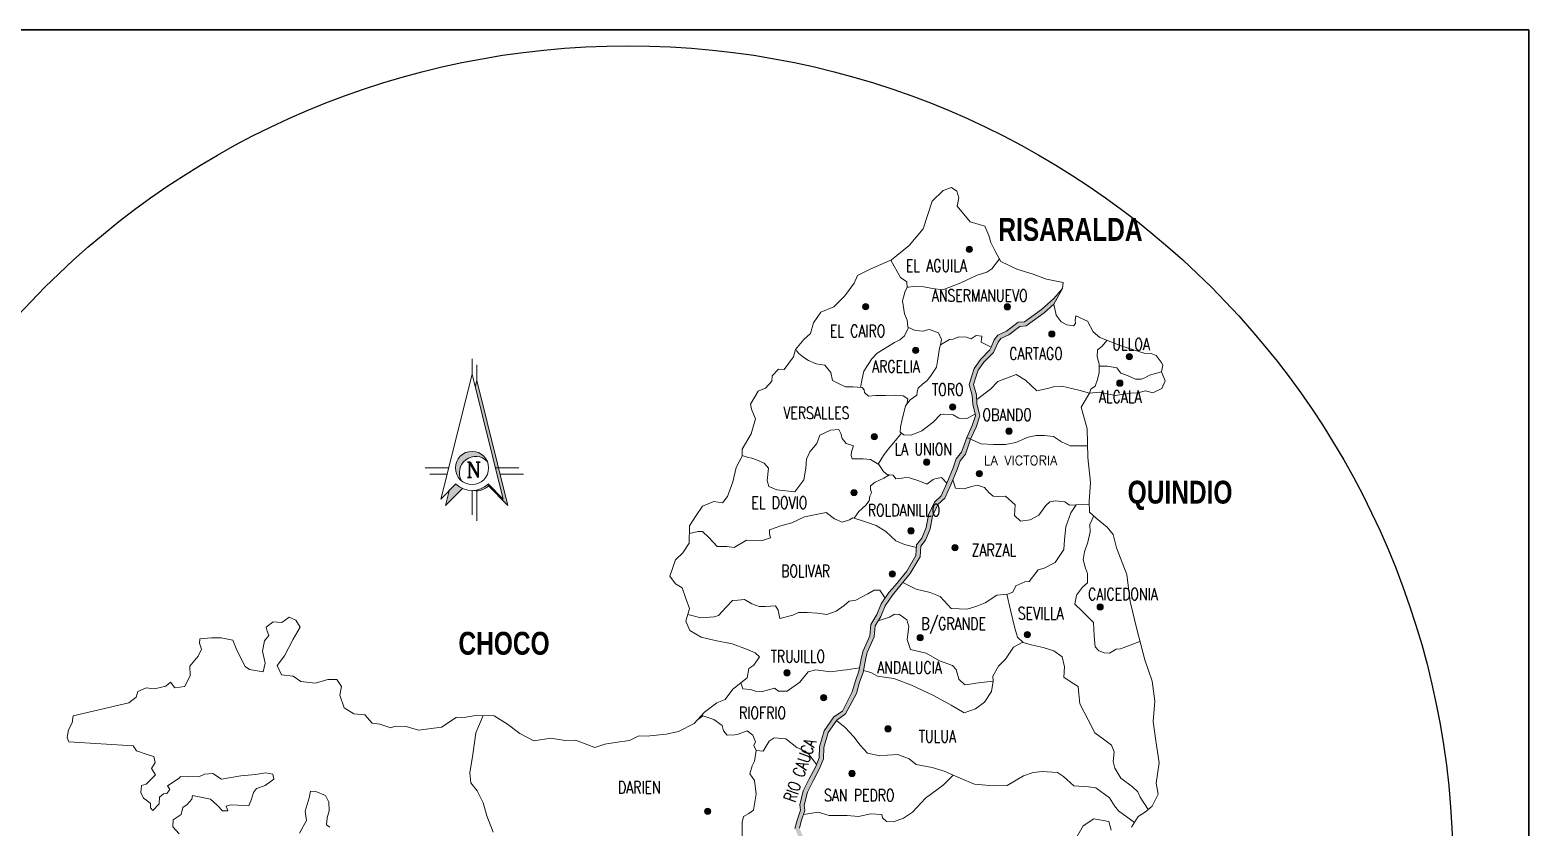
# Model space of a CAD drawing. Header units: metres. Extents: x 4644593 to 4645617, y 1943075 to 1943927.
# Drawn here: x 4645365.4 to 4645616.2, y 1943793.4 to 1943926.8 of the extents above; entities that cross this region are included whole.
import ezdxf
from ezdxf.enums import TextEntityAlignment as Align

# ---------------------------------------------------------------- set-up
doc = ezdxf.new("R2010")
doc.units = ezdxf.units.M
doc.layers.add('VALLE', color=7, linetype='Continuous', lineweight=9)
doc.styles.add('ROMANC', font='romanc__.ttf')
doc.styles.add('ROMAND', font='romand__.ttf')
doc.styles.add('UNO', font='impact.ttf', dxfattribs={"height": 0.04})

msp = doc.modelspace()

# ---------------------------------------------------------------- hatches: boundary and pattern name
at = {"layer": 'VALLE', "lineweight": 0}
h = msp.add_hatch(color=1, dxfattribs=at)
edge = h.paths.add_edge_path()
edge.add_arc((4645522.53, 1943890.04), 0.522, 0, 360)
at = {"layer": 'VALLE', "lineweight": 0, "ltscale": 0.1}
msp.add_hatch(color=256, dxfattribs=at).paths.add_polyline_path([(4645536.68, 1943880.86), (4645535.07, 1943879.42), (4645532.02, 1943877.24), (4645530.99, 1943877.15), (4645529.12, 1943875.75), (4645527.79, 1943875.15), (4645527.34, 1943874.53), (4645526.84, 1943873.4), (4645526.59, 1943872.82), (4645524.97, 1943871.15), (4645523.99, 1943869.82), (4645523.64, 1943868.68), (4645523.24, 1943867.43), (4645523.72, 1943865.71), (4645523.81, 1943864.25), (4645524.18, 1943862.66), (4645524.29, 1943862.19), (4645523.7, 1943860.3), (4645522.76, 1943858.28), (4645521.88, 1943855.77), (4645521, 1943854.66), (4645520.51, 1943853.22), (4645519.44, 1943850.63), (4645518.44, 1943848.4), (4645517.29, 1943847.34), (4645516.39, 1943845.41), (4645516.01, 1943843.28), (4645515.22, 1943841.38), (4645514.42, 1943840.36), (4645514.31, 1943838.62), (4645512.66, 1943835.78), (4645510.66, 1943833.35), (4645509.67, 1943832.19), (4645508.45, 1943830.4), (4645507.73, 1943828.62), (4645506.78, 1943827.04), (4645506.61, 1943825.22), (4645505.46, 1943822.6), (4645505.22, 1943821.65), (4645504.77, 1943819.26), (4645504.17, 1943817.63), (4645503.64, 1943815.72), (4645501.85, 1943812.3), (4645500.38, 1943811.28), (4645498.91, 1943809.18), (4645498.19, 1943806.69), (4645498.15, 1943804.79), (4645497.49, 1943803.17), (4645496.41, 1943801.13), (4645495.45, 1943799.2), (4645494.92, 1943797.04), (4645495, 1943796.12), (4645494.44, 1943794.33), (4645494.12, 1943793.2), (4645495.2, 1943790.66), (4645494.33, 1943787.88), (4645493.85, 1943786.72), (4645492.6, 1943784.12), (4645490.79, 1943781.98), (4645489.73, 1943779.3), (4645488.99, 1943775.8), (4645488.69, 1943772.9), (4645488.06, 1943769.68), (4645488.03, 1943767.93), (4645487.84, 1943765.85), (4645486.73, 1943763.46), (4645485.51, 1943762.27), (4645483.99, 1943760.49), (4645481.51, 1943757.37), (4645479.98, 1943755.13), (4645479.52, 1943753.39), (4645479.49, 1943752.15), (4645480.25, 1943751.18), (4645481.26, 1943749.79), (4645482.02, 1943748.57), (4645482.04, 1943747.1), (4645481.86, 1943745.06), (4645481.69, 1943742.86), (4645481.12, 1943740.7), (4645481.21, 1943739.55), (4645480.84, 1943737.86), (4645480.32, 1943737.09), (4645480.96, 1943736.55), (4645481.8, 1943735.11), (4645482.1, 1943733.56), (4645480.91, 1943731.53), (4645479.39, 1943730.86), (4645478.84, 1943730.63), (4645477.93, 1943730.26), (4645477.54, 1943729.89), (4645477.65, 1943728.82), (4645477.83, 1943728.35), (4645477.82, 1943727.63), (4645477.83, 1943727.08), (4645478.06, 1943726.03), (4645477.95, 1943723.48), (4645477.24, 1943721.66), (4645476.51, 1943721.09), (4645476.36, 1943719.63), (4645475.9, 1943717.58), (4645475.47, 1943715.53), (4645473.19, 1943713.82), (4645471.44, 1943713.22), (4645471.2, 1943713.08), (4645470.03, 1943710.8), (4645469.15, 1943710.79), (4645467.73, 1943709.26), (4645467.75, 1943710.31), (4645468.83, 1943711.5), (4645469.59, 1943711.51), (4645470.66, 1943713.59), (4645471.14, 1943713.88), (4645472.85, 1943714.46), (4645474.82, 1943715.94), (4645475.21, 1943717.74), (4645475.65, 1943719.74), (4645475.83, 1943721.47), (4645476.65, 1943722.1), (4645477.24, 1943723.63), (4645477.34, 1943725.97), (4645477.12, 1943727), (4645477.11, 1943727.62), (4645477.11, 1943728.23), (4645476.95, 1943728.65), (4645476.79, 1943730.17), (4645477.53, 1943730.87), (4645479.11, 1943731.51), (4645480.41, 1943732.09), (4645481.34, 1943733.69), (4645481.12, 1943734.86), (4645480.41, 1943736.08), (4645479.36, 1943736.96), (4645480.17, 1943738.15), (4645480.49, 1943739.6), (4645480.4, 1943740.77), (4645480.98, 1943742.98), (4645481.15, 1943745.12), (4645481.32, 1943747.12), (4645481.3, 1943748.36), (4645480.67, 1943749.39), (4645479.68, 1943750.75), (4645479.02, 1943751.58), (4645478.76, 1943751.9), (4645478.81, 1943753.49), (4645479.32, 1943755.43), (4645480.94, 1943757.8), (4645483.43, 1943760.94), (4645484.99, 1943762.76), (4645486.14, 1943763.88), (4645487.14, 1943766.03), (4645487.31, 1943767.97), (4645487.35, 1943769.76), (4645487.98, 1943773.01), (4645488.28, 1943775.91), (4645489.05, 1943779.5), (4645490.17, 1943782.35), (4645491.99, 1943784.51), (4645493.19, 1943787.02), (4645493.66, 1943788.13), (4645494.44, 1943790.62), (4645493.36, 1943793.15), (4645493.75, 1943794.54), (4645494.28, 1943796.2), (4645494.19, 1943797.09), (4645494.77, 1943799.45), (4645495.77, 1943801.46), (4645496.84, 1943803.48), (4645497.44, 1943804.93), (4645497.47, 1943806.8), (4645498.26, 1943809.5), (4645499.87, 1943811.8), (4645501.3, 1943812.79), (4645502.97, 1943815.98), (4645503.49, 1943817.85), (4645504.08, 1943819.45), (4645504.53, 1943821.8), (4645504.78, 1943822.84), (4645505.91, 1943825.4), (4645506.09, 1943827.27), (4645507.09, 1943828.94), (4645507.82, 1943830.74), (4645509.1, 1943832.62), (4645510.11, 1943833.81), (4645512.07, 1943836.19), (4645513.61, 1943838.83), (4645513.72, 1943840.63), (4645514.59, 1943841.74), (4645515.32, 1943843.48), (4645515.7, 1943845.62), (4645516.7, 1943847.77), (4645517.85, 1943848.83), (4645518.78, 1943850.91), (4645519.84, 1943853.48), (4645520.36, 1943855), (4645521.24, 1943856.12), (4645522.1, 1943858.55), (4645523.03, 1943860.56), (4645523.55, 1943862.22), (4645523.49, 1943862.49), (4645523.1, 1943864.14), (4645523.01, 1943865.59), (4645522.5, 1943867.44), (4645522.95, 1943868.9), (4645523.35, 1943870.14), (4645524.43, 1943871.61), (4645525.98, 1943873.22), (4645526.19, 1943873.69), (4645526.71, 1943874.89), (4645527.32, 1943875.72), (4645528.75, 1943876.37), (4645530.73, 1943877.85), (4645531.76, 1943877.93), (4645534.62, 1943879.98), (4645536.66, 1943881.81), (4645538.14, 1943883.49)])
at = {"layer": 'VALLE', "lineweight": 0}
h = msp.add_hatch(color=1, dxfattribs=at)
edge = h.paths.add_edge_path()
edge.add_arc((4645505.19, 1943880.45), 0.522, 0, 360)
h = msp.add_hatch(color=1, dxfattribs=at)
edge = h.paths.add_edge_path()
edge.add_arc((4645528.89, 1943880.44), 0.522, 0, 360)
h = msp.add_hatch(color=1, dxfattribs=at)
edge = h.paths.add_edge_path()
edge.add_arc((4645536.34, 1943875.88), 0.522, 0, 360)
h = msp.add_hatch(color=1, dxfattribs=at)
edge = h.paths.add_edge_path()
edge.add_arc((4645513.58, 1943873.15), 0.522, 0, 360)
h = msp.add_hatch(color=1, dxfattribs=at)
edge = h.paths.add_edge_path()
edge.add_arc((4645549.29, 1943872.1), 0.522, 0, 360)
at = {"layer": 'VALLE', "lineweight": 0, "ltscale": 0.1}
h = msp.add_hatch(color=256, dxfattribs=at)
h.paths.add_polyline_path([(4645443.27, 1943853.47), (4645443.8, 1943853.47), (4645440.14, 1943868.1), (4645439.88, 1943867.05)])
h.paths.add_polyline_path([(4645443.8, 1943853.47), (4645443.27, 1943853.47), (4645444.58, 1943848.25), (4645442.23, 1943850.6, -0.016624), (4645442.1, 1943850.46), (4645445.36, 1943847.21)])
h.paths.add_polyline_path([(4645442.23, 1943850.6), (4645442.04, 1943850.79, -0.176601), (4645439.68, 1943849.69, 0.25982)])
h.paths.add_polyline_path([(4645437.74, 1943850.03, -0.086985), (4645436.67, 1943850.79), (4645435.53, 1943849.64), (4645434.92, 1943847.21)])
h.paths.add_polyline_path([(4645441.91, 1943854.57, 0.814972), (4645436.58, 1943853.47, 0.223783), (4645437.59, 1943851.33, -0.876777)])
at = {"layer": 'VALLE', "lineweight": 0}
h = msp.add_hatch(color=1, dxfattribs=at)
edge = h.paths.add_edge_path()
edge.add_arc((4645547.71, 1943867.66), 0.522, 0, 360)
h = msp.add_hatch(color=1, dxfattribs=at)
edge = h.paths.add_edge_path()
edge.add_arc((4645519.74, 1943863.67), 0.522, 0, 360)
h = msp.add_hatch(color=1, dxfattribs=at)
edge = h.paths.add_edge_path()
edge.add_arc((4645529.18, 1943859.63), 0.522, 0, 360)
h = msp.add_hatch(color=1, dxfattribs=at)
edge = h.paths.add_edge_path()
edge.add_arc((4645506.66, 1943858.7), 0.522, 0, 360)
h = msp.add_hatch(color=1, dxfattribs=at)
edge = h.paths.add_edge_path()
edge.add_arc((4645515.41, 1943854.44), 0.522, 0, 360)
h = msp.add_hatch(color=1, dxfattribs=at)
edge = h.paths.add_edge_path()
edge.add_arc((4645524.2, 1943852.52), 0.522, 0, 360)
h = msp.add_hatch(color=1, dxfattribs=at)
edge = h.paths.add_edge_path()
edge.add_arc((4645503.23, 1943849.34), 0.522, 0, 360)
h = msp.add_hatch(color=1, dxfattribs=at)
edge = h.paths.add_edge_path()
edge.add_arc((4645512.78, 1943842.95), 0.522, 0, 360)
h = msp.add_hatch(color=1, dxfattribs=at)
edge = h.paths.add_edge_path()
edge.add_arc((4645520.13, 1943840.12), 0.522, 0, 360)
h = msp.add_hatch(color=1, dxfattribs=at)
edge = h.paths.add_edge_path()
edge.add_arc((4645509.66, 1943835.74), 0.522, 0, 360)
h = msp.add_hatch(color=1, dxfattribs=at)
edge = h.paths.add_edge_path()
edge.add_arc((4645544.42, 1943830.19), 0.522, 0, 360)
h = msp.add_hatch(color=1, dxfattribs=at)
edge = h.paths.add_edge_path()
edge.add_arc((4645514.32, 1943825.06), 0.522, 0, 360)
h = msp.add_hatch(color=1, dxfattribs=at)
edge = h.paths.add_edge_path()
edge.add_arc((4645532.23, 1943825.57), 0.522, 0, 360)
h = msp.add_hatch(color=1, dxfattribs=at)
edge = h.paths.add_edge_path()
edge.add_arc((4645492.03, 1943819.18), 0.522, 0, 360)
h = msp.add_hatch(color=1, dxfattribs=at)
edge = h.paths.add_edge_path()
edge.add_arc((4645498.16, 1943815.01), 0.522, 0, 360)
h = msp.add_hatch(color=1, dxfattribs=at)
edge = h.paths.add_edge_path()
edge.add_arc((4645508.93, 1943809.81), 0.522, 0, 360)
h = msp.add_hatch(color=1, dxfattribs=at)
edge = h.paths.add_edge_path()
edge.add_arc((4645502.92, 1943802.34), 0.522, 0, 360)
h = msp.add_hatch(color=1, dxfattribs=at)
edge = h.paths.add_edge_path()
edge.add_arc((4645478.78, 1943796.01), 0.522, 0, 360)

# ---------------------------------------------------------------- linework, layer by layer
for points in [[(4645314.79, 1943926.77), (4645616.15, 1943926.77), (4645616.15, 1943645.52), (4645314.79, 1943645.52)], [(4645616.15, 1943926.77), (4645314.79, 1943926.77), (4645314.79, 1943075.29), (4645616.15, 1943075.29)]]:
    msp.add_lwpolyline(points, close=True)
msp.add_circle((4645465.47, 1943786.15), 137.97)
at = {"layer": 'VALLE', "lineweight": 0, "ltscale": 0.1}
for p, q in [((4645509.4, 1943888.25), (4645511.03, 1943885.37)), ((4645526.3, 1943886.8), (4645527.56, 1943888.46)), ((4645511.03, 1943885.37), (4645512.08, 1943884.63)), ((4645512.08, 1943884.63), (4645512.16, 1943883.67)), ((4645518.1, 1943883.29), (4645521.11, 1943884.44)), ((4645521.11, 1943884.44), (4645523.84, 1943885.73)), ((4645523.84, 1943885.73), (4645525.49, 1943886.24)), ((4645525.49, 1943886.24), (4645526.3, 1943886.8)), ((4645511.83, 1943883.04), (4645511.37, 1943881.45)), ((4645512.16, 1943883.67), (4645511.83, 1943883.04)), ((4645512.16, 1943883.72), (4645512.37, 1943883.74)), ((4645512.37, 1943883.74), (4645513.19, 1943883.82)), ((4645513.19, 1943883.82), (4645514.92, 1943883.78)), ((4645514.92, 1943883.78), (4645516.37, 1943883.53)), ((4645516.37, 1943883.53), (4645518.1, 1943883.29)), ((4645536.68, 1943880.86), (4645538.14, 1943883.49)), ((4645511.37, 1943881.45), (4645511.69, 1943879.25)), ((4645511.68, 1943875.6), (4645512.39, 1943877)), ((4645511.69, 1943879.25), (4645512.12, 1943878.22)), ((4645512.12, 1943878.22), (4645512.27, 1943877.05)), ((4645512.27, 1943877.05), (4645513.46, 1943876.45)), ((4645508.88, 1943873.76), (4645510.04, 1943874.47)), ((4645510.04, 1943874.47), (4645510.93, 1943874.9)), ((4645510.93, 1943874.9), (4645511.68, 1943875.6)), ((4645513.46, 1943876.45), (4645514.91, 1943876.34)), ((4645514.91, 1943876.34), (4645515.31, 1943876.55)), ((4645515.31, 1943876.55), (4645515.86, 1943876.63)), ((4645515.86, 1943876.63), (4645517.39, 1943876.11)), ((4645517.39, 1943876.11), (4645517.89, 1943874.94)), ((4645517.7, 1943874.09), (4645519.2, 1943874.97)), ((4645517.89, 1943874.94), (4645517.7, 1943874.09)), ((4645519.2, 1943874.97), (4645519.82, 1943875.05)), ((4645519.82, 1943875.05), (4645520.78, 1943875.41)), ((4645520.78, 1943875.41), (4645522.09, 1943875.36)), ((4645522.09, 1943875.36), (4645522.85, 1943875.1)), ((4645522.85, 1943875.1), (4645523.67, 1943875.66)), ((4645523.67, 1943875.66), (4645524.63, 1943875.54)), ((4645524.63, 1943875.54), (4645524.51, 1943874.5)), ((4645524.51, 1943874.5), (4645526.19, 1943873.69)), ((4645544.72, 1943873.81), (4645545.6, 1943874.83)), ((4645493.67, 1943873.02), (4645493.5, 1943873.35)), ((4645494.02, 1943872.61), (4645493.67, 1943873.02)), ((4645494.86, 1943871.94), (4645494.02, 1943872.61)), ((4645495.62, 1943871.47), (4645494.86, 1943871.94)), ((4645506.23, 1943871.72), (4645507.11, 1943872.69)), ((4645507.11, 1943872.69), (4645508.88, 1943873.76)), ((4645517.57, 1943873.49), (4645517.26, 1943871.69)), ((4645517.7, 1943874.09), (4645517.57, 1943873.49)), ((4645543.92, 1943872.08), (4645543.97, 1943873.25)), ((4645544.28, 1943870.91), (4645543.92, 1943872.08)), ((4645543.97, 1943873.25), (4645544.72, 1943873.81)), ((4645439.36, 1943871.76), (4645439.36, 1943869.14)), ((4645440.14, 1943870.71), (4645440.14, 1943868.1)), ((4645496.94, 1943870.87), (4645495.62, 1943871.47)), ((4645498.39, 1943870.69), (4645496.94, 1943870.87)), ((4645499.38, 1943869.46), (4645498.39, 1943870.69)), ((4645499.68, 1943868.09), (4645499.38, 1943869.46)), ((4645504.63, 1943868.38), (4645504.89, 1943869.69)), ((4645504.89, 1943869.69), (4645505.63, 1943870.81)), ((4645505.63, 1943870.81), (4645506.23, 1943871.72)), ((4645517.07, 1943870.31), (4645516.07, 1943868.85)), ((4645517.26, 1943871.69), (4645517.07, 1943870.31)), ((4645543.98, 1943868.29), (4645544.24, 1943869.46)), ((4645544.24, 1943869.46), (4645544.28, 1943870.91)), ((4645544.27, 1943870.49), (4645545.67, 1943870.52)), ((4645545.67, 1943870.52), (4645547.19, 1943870.2)), ((4645547.19, 1943870.2), (4645547.89, 1943869.32)), ((4645552.65, 1943868.99), (4645554.71, 1943869.57)), ((4645439.36, 1943869.14), (4645434.13, 1943848.25)), ((4645439.36, 1943869.14), (4645444.58, 1943848.25)), ((4645440.14, 1943868.1), (4645439.88, 1943867.05)), ((4645440.14, 1943868.1), (4645445.36, 1943847.21)), ((4645500.86, 1943867.49), (4645499.68, 1943868.09)), ((4645501.83, 1943867.02), (4645500.86, 1943867.49)), ((4645503.07, 1943867.05), (4645501.83, 1943867.02)), ((4645504.59, 1943866.93), (4645503.07, 1943867.05)), ((4645504.32, 1943866.95), (4645504.63, 1943868.38)), ((4645504.94, 1943866.53), (4645504.59, 1943866.93)), ((4645514.71, 1943867.52), (4645513.96, 1943866.82)), ((4645515.46, 1943868.08), (4645514.71, 1943867.52)), ((4645516.07, 1943868.85), (4645515.46, 1943868.08)), ((4645527.31, 1943867.94), (4645526.09, 1943866.68)), ((4645530.39, 1943869.09), (4645527.31, 1943867.94)), ((4645531.93, 1943868.15), (4645530.39, 1943869.09)), ((4645533.82, 1943866.39), (4645531.93, 1943868.15)), ((4645536.63, 1943867.06), (4645535.6, 1943866.77)), ((4645538.01, 1943867.15), (4645536.63, 1943867.06)), ((4645540.84, 1943866.51), (4645538.01, 1943867.15)), ((4645542.84, 1943866.68), (4645543.59, 1943867.18)), ((4645543.59, 1943867.18), (4645543.98, 1943868.29)), ((4645547.89, 1943869.32), (4645549, 1943868.92)), ((4645549, 1943868.92), (4645550.32, 1943868.33)), ((4645550.32, 1943868.33), (4645551.29, 1943868.34)), ((4645551.29, 1943868.34), (4645551.9, 1943868.56)), ((4645551.9, 1943868.56), (4645552.65, 1943868.99)), ((4645505.02, 1943866.11), (4645504.94, 1943866.53)), ((4645505.65, 1943865.5), (4645505.02, 1943866.11)), ((4645506.82, 1943865.59), (4645505.65, 1943865.5)), ((4645508.54, 1943865.62), (4645506.82, 1943865.59)), ((4645510.19, 1943865.65), (4645508.54, 1943865.62)), ((4645511.5, 1943865.53), (4645510.19, 1943865.65)), ((4645512.27, 1943865.06), (4645511.5, 1943865.53)), ((4645512.62, 1943864.86), (4645511.88, 1943863.89)), ((4645512.08, 1943864.16), (4645512.27, 1943865.06)), ((4645513.78, 1943865.64), (4645512.62, 1943864.86)), ((4645513.84, 1943866.19), (4645513.78, 1943865.64)), ((4645513.96, 1943866.82), (4645513.84, 1943866.19)), ((4645526.09, 1943866.68), (4645523.77, 1943864.9)), ((4645535.6, 1943866.77), (4645533.82, 1943866.39)), ((4645542.64, 1943865.99), (4645540.84, 1943866.51)), ((4645542.64, 1943865.99), (4645542.84, 1943866.68)), ((4645511.88, 1943863.89), (4645511.3, 1943861.6)), ((4645516.47, 1943861.14), (4645517.69, 1943862.4)), ((4645517.69, 1943862.4), (4645518.24, 1943862.48)), ((4645518.24, 1943862.48), (4645519.83, 1943862.37)), ((4645519.83, 1943862.37), (4645520.8, 1943861.83)), ((4645520.8, 1943861.83), (4645522.11, 1943861.72)), ((4645522.11, 1943861.72), (4645523.49, 1943862.49)), ((4645499.34, 1943859.82), (4645497.56, 1943858.96)), ((4645500.71, 1943859.91), (4645499.34, 1943859.82)), ((4645501.07, 1943859.23), (4645500.71, 1943859.91)), ((4645511.04, 1943860.36), (4645510.99, 1943859.46)), ((4645510.99, 1943859.46), (4645511.61, 1943858.99)), ((4645511.3, 1943861.6), (4645511.04, 1943860.36)), ((4645512.79, 1943858.94), (4645514.57, 1943859.66)), ((4645514.57, 1943859.66), (4645516.47, 1943861.14)), ((4645497.03, 1943857.57), (4645495.88, 1943856.17)), ((4645497.56, 1943858.96), (4645497.03, 1943857.57)), ((4645501.29, 1943858.4), (4645501.07, 1943859.23)), ((4645501.92, 1943857.59), (4645501.29, 1943858.4)), ((4645503.17, 1943857.19), (4645501.92, 1943857.59)), ((4645502.84, 1943856.15), (4645503.17, 1943857.19)), ((4645509.91, 1943857.72), (4645508.97, 1943856.6)), ((4645511.22, 1943859.28), (4645509.91, 1943857.72)), ((4645511.61, 1943858.99), (4645512.79, 1943858.94)), ((4645524.53, 1943857.49), (4645522.1, 1943858.55)), ((4645526.59, 1943857.38), (4645524.53, 1943857.49)), ((4645528.59, 1943857.42), (4645526.59, 1943857.38)), ((4645530.31, 1943857.72), (4645528.59, 1943857.42)), ((4645532.36, 1943858.65), (4645530.31, 1943857.72)), ((4645533.74, 1943858.88), (4645532.36, 1943858.65)), ((4645535.04, 1943858.9), (4645533.74, 1943858.88)), ((4645536.63, 1943858.72), (4645535.04, 1943858.9)), ((4645537.96, 1943857.85), (4645536.63, 1943858.72)), ((4645539.41, 1943857.19), (4645537.96, 1943857.85)), ((4645542.31, 1943857.17), (4645539.41, 1943857.19)), ((4645485.56, 1943855.24), (4645484.53, 1943855.56)), ((4645486.18, 1943855.11), (4645485.56, 1943855.24)), ((4645486.95, 1943854.85), (4645486.18, 1943855.11)), ((4645488.2, 1943854.25), (4645486.95, 1943854.85)), ((4645495.28, 1943854.92), (4645495.17, 1943853.41)), ((4645495.88, 1943856.17), (4645495.28, 1943854.92)), ((4645502.78, 1943855.53), (4645502.84, 1943856.15)), ((4645502.93, 1943854.98), (4645502.78, 1943855.53)), ((4645504.79, 1943855.02), (4645502.93, 1943854.98)), ((4645506.03, 1943854.9), (4645504.79, 1943855.02)), ((4645507.43, 1943854.03), (4645506.03, 1943854.9)), ((4645508.16, 1943855.55), (4645507.28, 1943854.12)), ((4645508.97, 1943856.6), (4645508.16, 1943855.55)), ((4645435.44, 1943853.47), (4645431.52, 1943853.47)), ((4645435.18, 1943852.43), (4645432.3, 1943852.43)), ((4645447.19, 1943853.47), (4645443.27, 1943853.47)), ((4645447.97, 1943852.43), (4645444.06, 1943852.43)), ((4645488.97, 1943853.44), (4645488.2, 1943854.25)), ((4645488.73, 1943851.37), (4645488.97, 1943853.44)), ((4645495.17, 1943853.41), (4645494.86, 1943851.47)), ((4645508.2, 1943852.87), (4645507.43, 1943854.03)), ((4645508.83, 1943852.33), (4645508.2, 1943852.87)), ((4645509.16, 1943852.31), (4645508.83, 1943852.33)), ((4645436.67, 1943850.79), (4645434.13, 1943848.25)), ((4645437.74, 1943850.03), (4645434.92, 1943847.21)), ((4645435.53, 1943849.64), (4645434.92, 1943847.21)), ((4645439.36, 1943849.67), (4645439.36, 1943845.64)), ((4645440.14, 1943849.65), (4645440.14, 1943844.6)), ((4645444.58, 1943848.25), (4645442.04, 1943850.79)), ((4645442.1, 1943850.46), (4645445.36, 1943847.21)), ((4645489.02, 1943850.34), (4645488.73, 1943851.37)), ((4645490.34, 1943849.81), (4645489.02, 1943850.34)), ((4645492.34, 1943849.57), (4645490.34, 1943849.81)), ((4645493.38, 1943849.45), (4645492.34, 1943849.57)), ((4645494.86, 1943851.47), (4645493.38, 1943849.45)), ((4645519.79, 1943851.49), (4645520.24, 1943850.11)), ((4645520.24, 1943850.11), (4645521.69, 1943850)), ((4645521.69, 1943850), (4645522.92, 1943850.36)), ((4645522.92, 1943850.36), (4645523.88, 1943850.58)), ((4645523.88, 1943850.58), (4645525.06, 1943850.19)), ((4645525.06, 1943850.19), (4645525.84, 1943849.31)), ((4645525.84, 1943849.31), (4645526.53, 1943848.77)), ((4645526.53, 1943848.77), (4645527.29, 1943848.71)), ((4645527.29, 1943848.71), (4645528.6, 1943848.73)), ((4645528.6, 1943848.73), (4645530.21, 1943847.31)), ((4645530.21, 1943847.31), (4645530.1, 1943845.52)), ((4645534.17, 1943845.59), (4645535.31, 1943847.19)), ((4645535.31, 1943847.19), (4645535.99, 1943847.82)), ((4645535.99, 1943847.82), (4645536.95, 1943847.98)), ((4645536.95, 1943847.98), (4645538.54, 1943847.8)), ((4645538.54, 1943847.8), (4645539.31, 1943847.26)), ((4645539.31, 1943847.26), (4645542.61, 1943847.39)), ((4645540.41, 1943847.3), (4645539.54, 1943845.96)), ((4645492.85, 1943844.27), (4645490.99, 1943843.76)), ((4645494.96, 1943845.27), (4645492.85, 1943844.27)), ((4645498.6, 1943846.02), (4645494.96, 1943845.27)), ((4645500, 1943844.94), (4645498.6, 1943846.02)), ((4645501.25, 1943844.41), (4645500, 1943844.94)), ((4645502.48, 1943844.78), (4645501.25, 1943844.41)), ((4645503.03, 1943845.13), (4645502.48, 1943844.78)), ((4645503.27, 1943845.05), (4645503.03, 1943845.13)), ((4645530.1, 1943845.52), (4645531.08, 1943844.57)), ((4645531.08, 1943844.57), (4645532.73, 1943844.81)), ((4645532.73, 1943844.81), (4645534.17, 1943845.59)), ((4645539.54, 1943845.96), (4645538.68, 1943843.6)), ((4645543.34, 1943845.44), (4645542.67, 1943844.01)), ((4645477.16, 1943842.83), (4645475.73, 1943842.51)), ((4645477.92, 1943842.85), (4645477.16, 1943842.83)), ((4645478.97, 1943841.83), (4645477.92, 1943842.85)), ((4645480.37, 1943840.34), (4645478.97, 1943841.83)), ((4645489.3, 1943841.8), (4645487.8, 1943841.29)), ((4645489.14, 1943843.11), (4645489.09, 1943842.49)), ((4645489.09, 1943842.49), (4645489.3, 1943841.8)), ((4645490.99, 1943843.76), (4645489.14, 1943843.11)), ((4645538.68, 1943843.6), (4645538.44, 1943841.46)), ((4645542.76, 1943842.77), (4645542.37, 1943841.04)), ((4645542.67, 1943844.01), (4645542.76, 1943842.77)), ((4645481.96, 1943840.3), (4645480.37, 1943840.34)), ((4645483.2, 1943840.18), (4645481.96, 1943840.3)), ((4645485.25, 1943841.39), (4645483.2, 1943840.18)), ((4645486.69, 1943841.34), (4645485.25, 1943841.39)), ((4645487.8, 1943841.29), (4645486.69, 1943841.34)), ((4645538.33, 1943839.8), (4645536.92, 1943837.64)), ((4645538.44, 1943841.46), (4645538.33, 1943839.8)), ((4645541.78, 1943839.45), (4645541.6, 1943838.07)), ((4645542.37, 1943841.04), (4645541.78, 1943839.45)), ((4645536.92, 1943837.64), (4645535.07, 1943836.72)), ((4645541.6, 1943838.07), (4645541.97, 1943836.69)), ((4645513.64, 1943833.18), (4645511.43, 1943834.29)), ((4645531.81, 1943834.39), (4645530.3, 1943833.74)), ((4645532.56, 1943834.47), (4645531.81, 1943834.39)), ((4645534.05, 1943836.42), (4645532.56, 1943834.47)), ((4645535.07, 1943836.72), (4645534.05, 1943836.42)), ((4645541.97, 1943836.69), (4645542.33, 1943835.8)), ((4645542.33, 1943835.8), (4645542.28, 1943834.22)), ((4645503.54, 1943831.36), (4645505.59, 1943832.43)), ((4645505.59, 1943832.43), (4645506.61, 1943833)), ((4645506.61, 1943833), (4645507.57, 1943833.01)), ((4645507.57, 1943833.01), (4645508.46, 1943831.69)), ((4645515.99, 1943832.6), (4645513.64, 1943833.18)), ((4645517.65, 1943831.94), (4645515.99, 1943832.6)), ((4645519.48, 1943829.97), (4645517.65, 1943831.94)), ((4645527.16, 1943832.17), (4645525.18, 1943830.9)), ((4645528.95, 1943832.34), (4645527.16, 1943832.17)), ((4645528.79, 1943832.33), (4645529.41, 1943829.66)), ((4645529.84, 1943832.7), (4645528.95, 1943832.34)), ((4645530.3, 1943833.74), (4645529.84, 1943832.7)), ((4645540.46, 1943832.19), (4645540.21, 1943830.67)), ((4645541.47, 1943833.52), (4645540.46, 1943832.19)), ((4645542.28, 1943834.22), (4645541.47, 1943833.52)), ((4645480.57, 1943828.77), (4645481.85, 1943830.17)), ((4645481.85, 1943830.17), (4645482.94, 1943831.29)), ((4645482.94, 1943831.29), (4645483.83, 1943831.37)), ((4645483.83, 1943831.37), (4645484.93, 1943831.46)), ((4645484.93, 1943831.46), (4645486.18, 1943830.72)), ((4645486.18, 1943830.72), (4645487.36, 1943830.26)), ((4645487.36, 1943830.26), (4645488.46, 1943830.28)), ((4645488.46, 1943830.28), (4645490.12, 1943830.37)), ((4645490.12, 1943830.37), (4645490.54, 1943829.69)), ((4645490.54, 1943829.69), (4645490.84, 1943828.25)), ((4645493.04, 1943828.84), (4645493.99, 1943829.27)), ((4645493.99, 1943829.27), (4645494.41, 1943829.28)), ((4645494.41, 1943829.28), (4645495.44, 1943829.29)), ((4645495.44, 1943829.29), (4645497.17, 1943829.18)), ((4645498.69, 1943828.93), (4645500.26, 1943829.51)), ((4645500.26, 1943829.51), (4645501.62, 1943830.43)), ((4645501.62, 1943830.43), (4645502.44, 1943831.2)), ((4645502.44, 1943831.2), (4645503.54, 1943831.36)), ((4645522.17, 1943829.81), (4645519.48, 1943829.97)), ((4645523.81, 1943830.32), (4645522.17, 1943829.81)), ((4645525.18, 1943830.9), (4645523.81, 1943830.32)), ((4645529.41, 1943829.66), (4645530.15, 1943826.64)), ((4645540.21, 1943830.67), (4645541.4, 1943829.52)), ((4645541.4, 1943829.52), (4645543.29, 1943827.62)), ((4645475.45, 1943828.96), (4645477.61, 1943828.37)), ((4645477.61, 1943828.37), (4645479.88, 1943828.55)), ((4645479.88, 1943828.55), (4645480.57, 1943828.77)), ((4645490.84, 1943828.25), (4645493.04, 1943828.84)), ((4645497.17, 1943829.18), (4645498.69, 1943828.93)), ((4645507.29, 1943827.88), (4645509.17, 1943828.49)), ((4645509.17, 1943828.49), (4645510.05, 1943828.99)), ((4645510.05, 1943828.99), (4645510.88, 1943828.93)), ((4645510.88, 1943828.93), (4645512.07, 1943828.06)), ((4645512.07, 1943828.06), (4645512.43, 1943826.96)), ((4645512.43, 1943826.96), (4645512.12, 1943824.75)), ((4645543.29, 1943827.62), (4645543.4, 1943825.35)), ((4645512.12, 1943824.75), (4645512.7, 1943823.11)), ((4645531.51, 1943824.31), (4645529.92, 1943823.47)), ((4645530.15, 1943826.64), (4645530.58, 1943825.13)), ((4645530.58, 1943825.13), (4645531.56, 1943824.25)), ((4645531.56, 1943824.25), (4645532.88, 1943823.86)), ((4645543.4, 1943825.35), (4645543.57, 1943823.56)), ((4645547.84, 1943823.22), (4645551.08, 1943824.42)), ((4645512.7, 1943823.11), (4645515.33, 1943822.46)), ((4645515.33, 1943822.46), (4645517.56, 1943821.19)), ((4645529.92, 1943823.47), (4645528.58, 1943821.45)), ((4645532.88, 1943823.86), (4645534.89, 1943823.41)), ((4645534.89, 1943823.41), (4645536.69, 1943822.89)), ((4645536.69, 1943822.89), (4645538.08, 1943821.88)), ((4645538.08, 1943821.88), (4645538.46, 1943820.17)), ((4645543.57, 1943823.56), (4645544.2, 1943822.88)), ((4645544.2, 1943822.88), (4645545.1, 1943822.55)), ((4645545.1, 1943822.55), (4645546, 1943822.5)), ((4645546, 1943822.5), (4645547.09, 1943823.14)), ((4645547.09, 1943823.14), (4645547.84, 1943823.22)), ((4645494.19, 1943817.63), (4645495.61, 1943819.37)), ((4645495.61, 1943819.37), (4645496.84, 1943819.67)), ((4645496.84, 1943819.67), (4645499.33, 1943819.37)), ((4645499.33, 1943819.37), (4645501.39, 1943819.61)), ((4645501.39, 1943819.61), (4645502.01, 1943819.69)), ((4645502.01, 1943819.69), (4645504.19, 1943820.04)), ((4645506.09, 1943819.21), (4645504.84, 1943819.58)), ((4645507.2, 1943818.6), (4645506.09, 1943819.21)), ((4645517.56, 1943821.19), (4645519.71, 1943820.4)), ((4645519.71, 1943820.4), (4645520.34, 1943819.72)), ((4645520.34, 1943819.72), (4645520.78, 1943818.14)), ((4645527.43, 1943820.32), (4645526.49, 1943818.65)), ((4645528.58, 1943821.45), (4645527.43, 1943820.32)), ((4645538.46, 1943820.17), (4645538.35, 1943818.44)), ((4645484.3, 1943817.53), (4645484.63, 1943816.5)), ((4645492.08, 1943816.14), (4645494.19, 1943817.63)), ((4645509.89, 1943818.24), (4645507.2, 1943818.6)), ((4645512.87, 1943817.12), (4645509.89, 1943818.24)), ((4645516.55, 1943815.39), (4645512.87, 1943817.12)), ((4645520.78, 1943818.14), (4645521.76, 1943817.2)), ((4645521.76, 1943817.2), (4645523.07, 1943817.36)), ((4645523.07, 1943817.36), (4645523.62, 1943817.43)), ((4645523.62, 1943817.43), (4645526.51, 1943817.76)), ((4645526.51, 1943817.76), (4645526.26, 1943816.03)), ((4645526.49, 1943818.65), (4645526.51, 1943817.76)), ((4645538.35, 1943818.44), (4645539.6, 1943817.64)), ((4645539.6, 1943817.64), (4645540.72, 1943816.9)), ((4645540.72, 1943816.9), (4645540.87, 1943815.66)), ((4645484.63, 1943816.5), (4645485.94, 1943816.39)), ((4645485.94, 1943816.39), (4645486.77, 1943816.12)), ((4645486.77, 1943816.12), (4645487.74, 1943816)), ((4645487.74, 1943816), (4645489.94, 1943816.59)), ((4645489.94, 1943816.59), (4645490.63, 1943816.12)), ((4645490.63, 1943816.12), (4645492.08, 1943816.14)), ((4645519.48, 1943813.78), (4645516.55, 1943815.39)), ((4645525.05, 1943814.29), (4645523.55, 1943813.16)), ((4645526.26, 1943816.03), (4645525.05, 1943814.29)), ((4645540.87, 1943815.66), (4645541.04, 1943814.01)), ((4645441.22, 1943812.02), (4645439.97, 1943809.13)), ((4645477.07, 1943811.32), (4645477.96, 1943811.98)), ((4645477.96, 1943811.98), (4645479.83, 1943811.39)), ((4645521.7, 1943812.51), (4645519.48, 1943813.78)), ((4645523.55, 1943813.16), (4645521.7, 1943812.51)), ((4645541.04, 1943814.01), (4645542.39, 1943811.34)), ((4645479.83, 1943811.39), (4645481.22, 1943810.38)), ((4645481.22, 1943810.38), (4645481.44, 1943809.49)), ((4645481.44, 1943809.49), (4645482.01, 1943808.74)), ((4645483.86, 1943808.91), (4645485.37, 1943809.48)), ((4645485.37, 1943809.48), (4645486.35, 1943808.74)), ((4645500.34, 1943811.22), (4645501.76, 1943810.04)), ((4645501.76, 1943810.04), (4645503.23, 1943808.48)), ((4645542.39, 1943811.34), (4645543.53, 1943809.16)), ((4645543.53, 1943809.16), (4645545, 1943808.08)), ((4645439.97, 1943809.13), (4645439.48, 1943805.54)), ((4645482.01, 1943808.74), (4645483.31, 1943808.83)), ((4645483.31, 1943808.83), (4645483.86, 1943808.91)), ((4645486.35, 1943808.74), (4645486.78, 1943807.65)), ((4645486.78, 1943807.65), (4645486.51, 1943807.02)), ((4645486.51, 1943807.02), (4645486.87, 1943806.2)), ((4645488.05, 1943806.08), (4645489.05, 1943807.76)), ((4645489.05, 1943807.76), (4645489.87, 1943808.32)), ((4645489.87, 1943808.32), (4645491.87, 1943808.15)), ((4645491.87, 1943808.15), (4645493.69, 1943806.66)), ((4645493.69, 1943806.66), (4645495.08, 1943806.07)), ((4645503.23, 1943808.48), (4645504.29, 1943807.05)), ((4645504.29, 1943807.05), (4645505.49, 1943805.76)), ((4645545, 1943808.08), (4645546.32, 1943807.07)), ((4645546.32, 1943807.07), (4645546.76, 1943805.97)), ((4645439.48, 1943805.54), (4645438.98, 1943802.43)), ((4645486.23, 1943803.64), (4645486.63, 1943804.41)), ((4645486.63, 1943804.41), (4645486.87, 1943806.2)), ((4645486.87, 1943806.2), (4645488.05, 1943806.08)), ((4645495.08, 1943806.07), (4645495.7, 1943805.59)), ((4645495.7, 1943805.59), (4645496.99, 1943803.85)), ((4645505.49, 1943805.76), (4645507.56, 1943805.31)), ((4645507.56, 1943805.31), (4645508.87, 1943805.4)), ((4645508.87, 1943805.4), (4645510.59, 1943805.5)), ((4645510.59, 1943805.5), (4645512.46, 1943804.77)), ((4645512.46, 1943804.77), (4645513.65, 1943803.83)), ((4645546.76, 1943805.97), (4645546.58, 1943804.32)), ((4645546.58, 1943804.32), (4645546.87, 1943803.22)), ((4645438.98, 1943802.43), (4645439.14, 1943800.78)), ((4645485.84, 1943802.26), (4645486.23, 1943803.64)), ((4645486.61, 1943801.17), (4645485.84, 1943802.26)), ((4645513.65, 1943803.83), (4645516.34, 1943803.32)), ((4645516.34, 1943803.32), (4645518.35, 1943802.74)), ((4645519.86, 1943802.05), (4645518.19, 1943800.39)), ((4645518.35, 1943802.74), (4645520.99, 1943801.54)), ((4645528.87, 1943800.3), (4645531.6, 1943801.93)), ((4645531.6, 1943801.93), (4645533.24, 1943802.51)), ((4645533.24, 1943802.51), (4645534.75, 1943802.67)), ((4645534.75, 1943802.67), (4645537.31, 1943802.51)), ((4645537.31, 1943802.51), (4645538.28, 1943801.83)), ((4645538.28, 1943801.83), (4645540.03, 1943800.28)), ((4645546.87, 1943803.22), (4645547.86, 1943801.58)), ((4645439.14, 1943800.78), (4645440.2, 1943799.42)), ((4645440.2, 1943799.42), (4645441.2, 1943797.44)), ((4645486.86, 1943798.9), (4645486.61, 1943801.17)), ((4645518.19, 1943800.39), (4645515.19, 1943798.21)), ((4645520.99, 1943801.54), (4645523.42, 1943800.55)), ((4645523.42, 1943800.55), (4645526.59, 1943800.26)), ((4645526.59, 1943800.26), (4645528.87, 1943800.3)), ((4645540.03, 1943800.28), (4645542.45, 1943800.11)), ((4645542.45, 1943800.11), (4645543.69, 1943799.93)), ((4645543.69, 1943799.93), (4645545.99, 1943798.24)), ((4645547.86, 1943801.58), (4645549.82, 1943800.1)), ((4645549.82, 1943800.1), (4645550.73, 1943799.29)), ((4645550.73, 1943799.29), (4645551.09, 1943798.4)), ((4645441.2, 1943797.44), (4645441.86, 1943795.24)), ((4645486.42, 1943796.2), (4645486.86, 1943798.9)), ((4645515.19, 1943798.21), (4645513.02, 1943795.89)), ((4645545.99, 1943798.24), (4645546.84, 1943796.95)), ((4645546.84, 1943796.95), (4645547.48, 1943796.06)), ((4645551.09, 1943798.4), (4645552.47, 1943796.3)), ((4645441.86, 1943795.24), (4645442.87, 1943792.51)), ((4645484.53, 1943794.17), (4645484.79, 1943795.14)), ((4645484.57, 1943791.76), (4645484.53, 1943794.17)), ((4645484.79, 1943795.14), (4645485.67, 1943795.64)), ((4645485.67, 1943795.64), (4645486.42, 1943796.2)), ((4645497.25, 1943795.84), (4645494.8, 1943795.46)), ((4645499.12, 1943795.32), (4645497.25, 1943795.84)), ((4645502.08, 1943795.3), (4645499.12, 1943795.32)), ((4645504.01, 1943795.12), (4645502.08, 1943795.3)), ((4645506.07, 1943795.57), (4645504.01, 1943795.12)), ((4645507.93, 1943795.46), (4645506.07, 1943795.57)), ((4645508.01, 1943794.91), (4645507.93, 1943795.46)), ((4645508.71, 1943794.31), (4645508.01, 1943794.91)), ((4645509.88, 1943794.26), (4645508.71, 1943794.31)), ((4645511.53, 1943794.84), (4645509.88, 1943794.26)), ((4645513.02, 1943795.89), (4645511.53, 1943794.84)), ((4645547.48, 1943796.06), (4645550.14, 1943794.11))]:
    msp.add_line(p, q, dxfattribs=at)
at = {"layer": 'VALLE', "lineweight": 0, "ltscale": 0.1, "flags": 128}
for points in [[(4645549.66, 1943793.34), (4645550.8, 1943795.15), (4645552.03, 1943795.93), (4645553.11, 1943796.85), (4645554.11, 1943798.86), (4645553.81, 1943800.72), (4645554.3, 1943804.1), (4645553.75, 1943807.81), (4645553.29, 1943811.05), (4645553.57, 1943814.43), (4645553.1, 1943817.79), (4645551.87, 1943821.36), (4645550.54, 1943826.5), (4645549.43, 1943831.1), (4645548.87, 1943835.64), (4645547.15, 1943840.09), (4645546.62, 1943842.35), (4645545.57, 1943843.58), (4645543.75, 1943845.06), (4645542.63, 1943846.08), (4645542.6, 1943847.87), (4645542.83, 1943851.04), (4645542.34, 1943855.24), (4645542.26, 1943859.99), (4645541.24, 1943863.62), (4645542.64, 1943865.99), (4645544.29, 1943866.16), (4645546.92, 1943865.58), (4645549.53, 1943865.97), (4645550.7, 1943866.06), (4645552.01, 1943866.36), (4645553.25, 1943866.03), (4645554.76, 1943866.75), (4645555.29, 1943868.06), (4645554.71, 1943869.57), (4645554.9, 1943870.68), (4645554.61, 1943871.15), (4645553.77, 1943872.31), (4645552.94, 1943872.64), (4645551.76, 1943872.69), (4645548.02, 1943873.87), (4645544.35, 1943875.32), (4645543.23, 1943876.27), (4645542.3, 1943878.04), (4645540.36, 1943878.91), (4645540.23, 1943878.22), (4645540.31, 1943877.67), (4645540.31, 1943877.67), (4645539.97, 1943877.25), (4645538.87, 1943877.43), (4645537.89, 1943877.9), (4645537.05, 1943879.06), (4645536.68, 1943880.86), (4645538.14, 1943883.49), (4645538.24, 1943884.51), (4645535.43, 1943885.09), (4645533.21, 1943885.88), (4645530.51, 1943886.73), (4645527.8, 1943888), (4645526.87, 1943889.77), (4645526.16, 1943891.21), (4645525.8, 1943892.37), (4645525.15, 1943893.95), (4645522.66, 1943894.66), (4645520.48, 1943897.31), (4645520.8, 1943898.7), (4645520.43, 1943899.79), (4645519.53, 1943900.4), (4645518.16, 1943899.89), (4645516.33, 1943898.14), (4645514.82, 1943893.5), (4645512.46, 1943890.7), (4645509.53, 1943888.31), (4645505.98, 1943886.73), (4645503.86, 1943885.66), (4645503.26, 1943884.41), (4645501.71, 1943882.25), (4645499.88, 1943880.43), (4645497.69, 1943879.56), (4645496.48, 1943877.75), (4645495.96, 1943875.95), (4645494.88, 1943874.97), (4645493.46, 1943873.29), (4645493.13, 1943872.05), (4645491.58, 1943869.95), (4645490.62, 1943870), (4645489.54, 1943868.88), (4645489.48, 1943867.99), (4645488.47, 1943866.8), (4645487.24, 1943866.3), (4645485.96, 1943864.14), (4645486.12, 1943863.31), (4645486.76, 1943861.67), (4645486.05, 1943859.18), (4645484.57, 1943856.6), (4645484.53, 1943855.43), (4645483.52, 1943853.55), (4645483.01, 1943851.13), (4645482.09, 1943848.71), (4645481.28, 1943847.66), (4645479.83, 1943847.84), (4645477.91, 1943847.05), (4645476.84, 1943845.52), (4645475.76, 1943843.78), (4645475.68, 1943840.88), (4645474.6, 1943839.28), (4645473.38, 1943838.09), (4645472.46, 1943835.38), (4645473.38, 1943834.09), (4645474.49, 1943833.42), (4645475.14, 1943831.64), (4645475.72, 1943829.93), (4645475.14, 1943827.85), (4645475.78, 1943826.27), (4645477.66, 1943825.13), (4645480.02, 1943824.62), (4645482.85, 1943824.05), (4645485.28, 1943823.13), (4645486.73, 1943822.53), (4645487.44, 1943821.85), (4645486.49, 1943820.46), (4645485.68, 1943819.89), (4645485.36, 1943818.37), (4645482.98, 1943816.47), (4645481.7, 1943814.73), (4645480.33, 1943814.15), (4645478.22, 1943812.6), (4645476.53, 1943810.71), (4645473.87, 1943809.36), (4645471.81, 1943808.91), (4645469.12, 1943808.66), (4645467.13, 1943808.56), (4645465.69, 1943807.84), (4645463.28, 1943807.53), (4645461.57, 1943807.22), (4645459.92, 1943806.71), (4645456.66, 1943807.9), (4645454.94, 1943807.87), (4645452.52, 1943808.24), (4645449.71, 1943807.78), (4645447.34, 1943809.05), (4645445.32, 1943810.6), (4645443.09, 1943812.01), (4645439.99, 1943812.03), (4645438.34, 1943811.79), (4645436.68, 1943811.69), (4645434.23, 1943810.07), (4645430.38, 1943809.59), (4645428.37, 1943810.18), (4645426.51, 1943810.28), (4645425.76, 1943809.99), (4645423.96, 1943810.58), (4645422.64, 1943810.77), (4645421.45, 1943812.13), (4645419.59, 1943812.3), (4645417.98, 1943813.31), (4645417.26, 1943815.43), (4645417.51, 1943816.88), (4645416.73, 1943818.04), (4645415.22, 1943818.08), (4645413.16, 1943817.43), (4645410.74, 1943817.73), (4645409.42, 1943818.61), (4645407.49, 1943818.85), (4645406.77, 1943820.42), (4645407.98, 1943822.03), (4645409.45, 1943824.81), (4645410.59, 1943826.83), (4645409.88, 1943827.99), (4645408.77, 1943828.52), (4645407.54, 1943827.6), (4645406.1, 1943827.72), (4645404.94, 1943826.8), (4645405.09, 1943826.18), (4645405.38, 1943825.43), (4645404.63, 1943824.52), (4645404.32, 1943822.79), (4645404.77, 1943820.8), (4645404.45, 1943819.35), (4645402.16, 1943819.73), (4645401.4, 1943820.26), (4645400.04, 1943823), (4645399.33, 1943824.64), (4645397.39, 1943825.02), (4645395.8, 1943825.06), (4645393.81, 1943824.89), (4645393.75, 1943824.13), (4645394.11, 1943823.17), (4645393.58, 1943821.99), (4645392.16, 1943820.31), (4645392.19, 1943818.73), (4645391.32, 1943816.92), (4645389.67, 1943816.69), (4645388.9, 1943817.64), (4645388.15, 1943816.94), (4645386.23, 1943816.49), (4645384.85, 1943816.68), (4645383.48, 1943816.03), (4645383.16, 1943815.13), (4645381.93, 1943814.15), (4645372.67, 1943812.01), (4645372.48, 1943810.83), (4645371.88, 1943809.65), (4645371.63, 1943808.34), (4645371.92, 1943807.65), (4645382.67, 1943806.99), (4645383.24, 1943806.11), (4645385.18, 1943805.45), (4645386.15, 1943805.19), (4645386.37, 1943804.16), (4645385.77, 1943803.19), (4645386.41, 1943802.09), (4645384.85, 1943800.55), (4645384.09, 1943800.33), (4645384.1, 1943800.26), (4645383.98, 1943799.16), (4645384.41, 1943798.2), (4645384.96, 1943797.8), (4645385.59, 1943797.33), (4645385.6, 1943796.57), (4645385.96, 1943796.16), (4645387.04, 1943797.28), (4645387.09, 1943798.38), (4645387.77, 1943798.95), (4645388.32, 1943798.96), (4645388.79, 1943799.65), (4645388.44, 1943800.27), (4645389.19, 1943800.76), (4645390.41, 1943801.61), (4645390.62, 1943801.82), (4645391.79, 1943801.77), (4645393.79, 1943801.81), (4645394.6, 1943802.23), (4645395.98, 1943802.32), (4645397.44, 1943801.39), (4645400.67, 1943801.92), (4645403.15, 1943802.17), (4645404.8, 1943802.47), (4645406.04, 1943802.22), (4645406.2, 1943801.39), (4645404.77, 1943800.34), (4645403.33, 1943799.83), (4645402.79, 1943799.13), (4645402.46, 1943798.02), (4645402, 1943796.91), (4645400.21, 1943797.02), (4645399.03, 1943797.07), (4645398.21, 1943796.85), (4645398.42, 1943796.44), (4645398.5, 1943796.1), (4645397.6, 1943796.08), (4645396.76, 1943796.96), (4645395.64, 1943798.05), (4645392.6, 1943798.68), (4645392.47, 1943798.06), (4645391.73, 1943797.15), (4645390.98, 1943796.66), (4645390.72, 1943795.48), (4645389.36, 1943794.56), (4645389.31, 1943793.39), (4645390.36, 1943792.24)], [(4645538.14, 1943883.49), (4645538.14, 1943883.49), (4645536.66, 1943881.81), (4645534.62, 1943879.98), (4645531.76, 1943877.93), (4645530.73, 1943877.85), (4645528.75, 1943876.37), (4645527.32, 1943875.72), (4645526.71, 1943874.89), (4645526.19, 1943873.69), (4645525.98, 1943873.22), (4645524.43, 1943871.61), (4645523.35, 1943870.14), (4645522.95, 1943868.9), (4645522.5, 1943867.44), (4645523.01, 1943865.59), (4645523.1, 1943864.14), (4645523.49, 1943862.49), (4645523.55, 1943862.22), (4645523.03, 1943860.56), (4645522.1, 1943858.55), (4645521.24, 1943856.12), (4645520.36, 1943855), (4645519.84, 1943853.48), (4645518.78, 1943850.91), (4645517.85, 1943848.83), (4645516.7, 1943847.77), (4645515.7, 1943845.62), (4645515.32, 1943843.48), (4645514.59, 1943841.74), (4645513.72, 1943840.63), (4645513.61, 1943838.83), (4645512.07, 1943836.19), (4645510.11, 1943833.81), (4645509.1, 1943832.62), (4645507.82, 1943830.74), (4645507.09, 1943828.94), (4645506.09, 1943827.27), (4645505.91, 1943825.4), (4645504.78, 1943822.84), (4645504.53, 1943821.8), (4645504.08, 1943819.45), (4645503.49, 1943817.85), (4645502.97, 1943815.98), (4645501.3, 1943812.79), (4645499.87, 1943811.8), (4645498.26, 1943809.5), (4645497.47, 1943806.8), (4645497.44, 1943804.93), (4645496.84, 1943803.48), (4645495.77, 1943801.46), (4645494.77, 1943799.45), (4645494.19, 1943797.09), (4645494.28, 1943796.2), (4645493.75, 1943794.54), (4645493.36, 1943793.15)], [(4645536.68, 1943880.86), (4645535.07, 1943879.42), (4645532.02, 1943877.24), (4645530.99, 1943877.15), (4645529.12, 1943875.75), (4645527.79, 1943875.15), (4645527.34, 1943874.53), (4645526.84, 1943873.4), (4645526.59, 1943872.82), (4645524.97, 1943871.15), (4645523.99, 1943869.82), (4645523.64, 1943868.68), (4645523.24, 1943867.43), (4645523.72, 1943865.71), (4645523.81, 1943864.25), (4645524.18, 1943862.66), (4645524.29, 1943862.19), (4645523.7, 1943860.3), (4645522.76, 1943858.28), (4645521.88, 1943855.77), (4645521, 1943854.66), (4645520.51, 1943853.22), (4645519.44, 1943850.63), (4645518.44, 1943848.4), (4645517.29, 1943847.34), (4645516.39, 1943845.41), (4645516.01, 1943843.28), (4645515.22, 1943841.38), (4645514.42, 1943840.36), (4645514.31, 1943838.62), (4645512.66, 1943835.78), (4645510.66, 1943833.35), (4645509.67, 1943832.19), (4645508.45, 1943830.4), (4645507.73, 1943828.62), (4645506.78, 1943827.04), (4645506.61, 1943825.22), (4645505.46, 1943822.6), (4645505.22, 1943821.65), (4645504.77, 1943819.26), (4645504.17, 1943817.63), (4645503.64, 1943815.72), (4645501.85, 1943812.3), (4645500.38, 1943811.28), (4645498.91, 1943809.18), (4645498.19, 1943806.69), (4645498.15, 1943804.79), (4645497.49, 1943803.17), (4645496.41, 1943801.13), (4645495.45, 1943799.2), (4645494.92, 1943797.04), (4645495, 1943796.12), (4645494.44, 1943794.33), (4645494.12, 1943793.2)], [(4645410.48, 1943792.37), (4645411.69, 1943794.46), (4645411.45, 1943796.04), (4645412.11, 1943798.26), (4645412.36, 1943799.36), (4645413.26, 1943799.31), (4645414.86, 1943798.65), (4645415.42, 1943797.55), (4645415.45, 1943796.11), (4645415.12, 1943794.93), (4645415.01, 1943793.76), (4645415.56, 1943793.35)], [(4645540.05, 1943790.98), (4645541.59, 1943793.55), (4645543.36, 1943794.75), (4645545.85, 1943794.31), (4645546.29, 1943792.87)]]:
    msp.add_lwpolyline(points, dxfattribs=at)
at = {"layer": 'VALLE', "lineweight": 0, "ltscale": 0.1}
msp.add_lwpolyline([(4645513.69, 1943840.18), (4645511.72, 1943840.66), (4645510.26, 1943841.26), (4645508.58, 1943842.81), (4645506.98, 1943843.82), (4645504.83, 1943844.54), (4645504.83, 1943844.54), (4645503.27, 1943845.05), (4645504.08, 1943846.18), (4645505.25, 1943847.22), (4645505.77, 1943847.99), (4645505.9, 1943848.77), (4645506.15, 1943849.29), (4645506.02, 1943849.94), (4645506.02, 1943850.46), (4645506.8, 1943851.11), (4645508.23, 1943851.76), (4645509.16, 1943852.31), (4645509.8, 1943852.28), (4645510.22, 1943851.66), (4645511.25, 1943851.75), (4645511.32, 1943851.75), (4645511.94, 1943851.9), (4645512.56, 1943851.84), (4645514.09, 1943851.31), (4645515.41, 1943850.78), (4645516.49, 1943851.56), (4645516.77, 1943851.63), (4645517.87, 1943851.86), (4645518.78, 1943850.91)], dxfattribs=at)
for centre, radius in [((4645522.53, 1943890.04), 0.522), ((4645505.19, 1943880.45), 0.522), ((4645528.89, 1943880.44), 0.522), ((4645536.34, 1943875.88), 0.522), ((4645513.58, 1943873.15), 0.522), ((4645549.29, 1943872.1), 0.522), ((4645547.71, 1943867.66), 0.522), ((4645519.74, 1943863.67), 0.522), ((4645529.18, 1943859.63), 0.522), ((4645506.66, 1943858.7), 0.522), ((4645439.36, 1943853.47), 2.78), ((4645515.41, 1943854.44), 0.522), ((4645524.2, 1943852.52), 0.522), ((4645503.23, 1943849.34), 0.522), ((4645512.78, 1943842.95), 0.522), ((4645520.13, 1943840.12), 0.522), ((4645509.66, 1943835.74), 0.522), ((4645544.42, 1943830.19), 0.522), ((4645514.32, 1943825.06), 0.522), ((4645532.23, 1943825.57), 0.522), ((4645492.03, 1943819.18), 0.522), ((4645498.16, 1943815.01), 0.522), ((4645508.93, 1943809.81), 0.522), ((4645502.92, 1943802.34), 0.522), ((4645478.78, 1943796.01), 0.522)]:
    msp.add_circle(centre, radius, dxfattribs=at)
for centre, radius, start, end in [((4645439.96, 1943852.67), 2.72, 44.3829, 209.3569), ((4645439.36, 1943853.47), 3.8, 225, 315), ((4645440.14, 1943852.43), 2.78, 260.5514, 318.8096)]:
    msp.add_arc(centre, radius, start, end, dxfattribs=at)

# ---------------------------------------------------------------- texts
for s, height, style, p in [('RISARALDA', 3.82, 'UNO', (4645527.39, 1943891.48)), ('LA VICTORIA', 1.5669, 'ROMAND', (4645524.97, 1943853.95)), ('QUINDIO', 3.82, 'UNO', (4645549.02, 1943847.51)), ('CHOCO', 3.82, 'UNO', (4645437.09, 1943822.22))]:
    msp.add_text(s, height=height, dxfattribs=dict(at, style=style)).set_placement(p)
at = {"layer": 'VALLE', "lineweight": 0, "ltscale": 0.1, "style": 'ROMAND', "width": 0.75}
for s, height, p in [('EL AGUILA', 2.037, (4645511.92, 1943886.31)), ('ANSERMANUEVO', 2.0374, (4645516.26, 1943881.3)), ('EL CAIRO', 2.037, (4645499.2, 1943875.38)), ('ULLOA', 2.037, (4645546.46, 1943873.16)), ('CARTAGO', 2.037, (4645529.21, 1943871.6)), ('ARGELIA', 2.037, (4645506.27, 1943869.44)), ('ALCALA', 2.037, (4645544.21, 1943864.37)), ('VERSALLES', 2.037, (4645491.43, 1943861.67)), ('OBANDO', 2.037, (4645524.74, 1943861.35)), ('LA UNION', 2.037, (4645510.02, 1943855.59)), ('EL DOVIO', 2.037, (4645486.08, 1943846.64)), ('ROLDANILLO', 2.037, (4645505.57, 1943845.38)), ('ZARZAL', 2.037, (4645522.91, 1943838.72)), ('BOLIVAR', 2.037, (4645491.07, 1943835.21)), ('CAICEDONIA', 2.037, (4645542.4, 1943831.33)), ('SEVILLA', 2.037, (4645530.65, 1943828.12)), ('B/GRANDE', 2.037, (4645514.51, 1943826.38)), ('TRUJILLO', 2.037, (4645489.31, 1943820.92)), ('ANDALUCIA', 2.037, (4645507.13, 1943819.05)), ('RIOFRIO', 2.037, (4645484.03, 1943811.46)), ('TULUA', 2.037, (4645514.09, 1943807.54)), ('DARIEN', 2.037, (4645463.77, 1943798.99)), ('SAN PEDRO', 2.037, (4645498.24, 1943797.68))]:
    msp.add_text(s, height=height, dxfattribs=at).set_placement(p)
msp.add_text('TORO', height=2.037, dxfattribs=at).set_placement((4645518.93, 1943865.58), align=Align.CENTER)
at = {"layer": 'VALLE', "lineweight": 0, "ltscale": 0.1, "style": 'ROMANC'}
msp.add_text('N', height=2.61, dxfattribs=at).set_placement((4645439.68, 1943853.16), align=Align.MIDDLE)
at = {"layer": 'VALLE', "lineweight": 0, "ltscale": 0.1, "style": 'ROMAND', "width": 0.75}
msp.add_text('RIO CAUCA', height=2.037, rotation=70.6793, dxfattribs=at).set_placement((4645493.36, 1943797.4))

doc.saveas('drawing.dxf')
